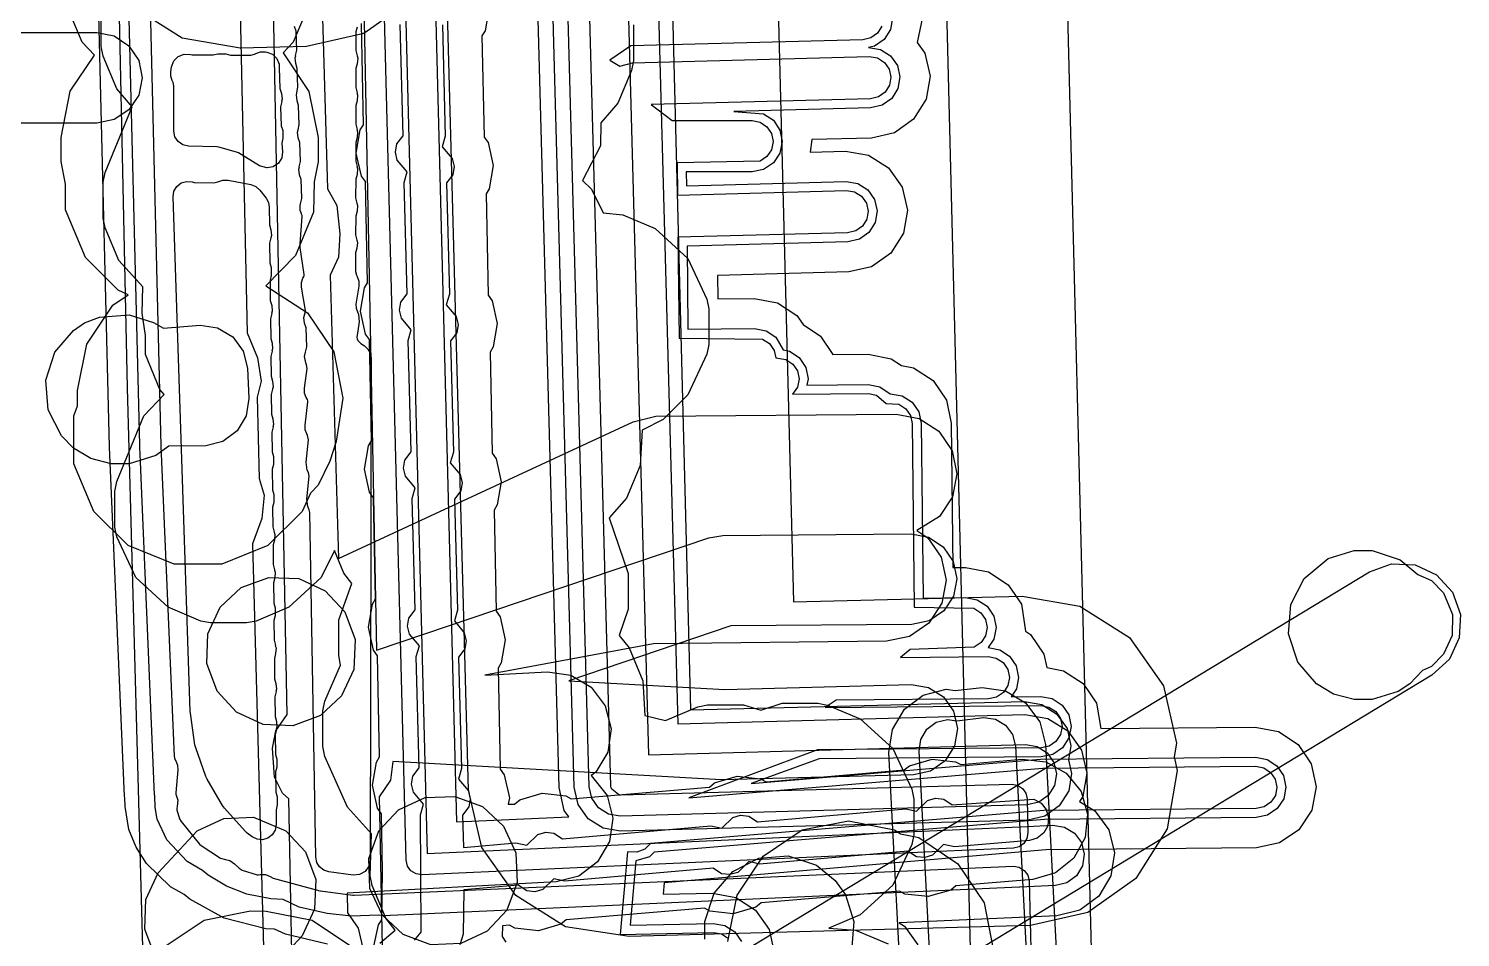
# Model space of a CAD drawing. Header units: metres. Extents: x 17722 to 17999, y 13535 to 15917.
# Drawn here: x 17807.21 to 17854.7, y 15322.92 to 15353.03 of the extents above; entities that cross this region are included whole.
import ezdxf

# ---------------------------------------------------------------- set-up
doc = ezdxf.new("R2010")
doc.units = ezdxf.units.M
doc.layers.add('AI_GREENING_EXCLUSIONS', color=1, linetype='Continuous')
doc.layers.add('AI_GREENING_LAWN', color=82, linetype='Continuous')

msp = doc.modelspace()

# ---------------------------------------------------------------- linework, layer by layer
at = {"layer": 'AI_GREENING_EXCLUSIONS'}
for points in [[(17846.455, 15514.793), (17847.112, 15475.226), (17846.972, 15474.458), (17846.581, 15473.835), (17845.908, 15473.358), (17845.19, 15473.195), (17839.663, 15472.978), (17840.458, 15401.539), (17843.063, 15298.501), (17845.054, 15183.374)], [(17840.715, 15202.784), (17839.063, 15298.423), (17836.459, 15401.452), (17835.641, 15474.878), (17835.785, 15475.645), (17836.172, 15476.258), (17836.855, 15476.739), (17837.563, 15476.898), (17843.08, 15477.115), (17842.49, 15512.663)], [(17819.375, 15405.712), (17820.067, 15378.766), (17820.282, 15374.219), (17820.625, 15362.475), (17820.658, 15355.876), (17821.404, 15326.739), (17825.131, 15326.907), (17824.981, 15327.12), (17824.808, 15327.881), (17822.765, 15402.677)], [(17817.124, 15322.687), (17815.732, 15323.019), (17815.37, 15323.188), (17815.084, 15323.199), (17813.697, 15323.552), (17812.561, 15324.177), (17812.377, 15324.333), (17811.925, 15324.591), (17811.121, 15325.368), (17810.784, 15325.903), (17810.538, 15326.486), (17810.416, 15327.257), (17810.404, 15327.531), (17810.395, 15327.591), (17809.9, 15339.163), (17809.9, 15339.163), (17809.9, 15339.163), (17809.216, 15366.928), (17808.998, 15374.452), (17808.893, 15380.065), (17808.337, 15402.656)], [(17827.365, 15400.352), (17829.17, 15330.456), (17840.248, 15330.73), (17840.825, 15330.63), (17841.319, 15330.317), (17841.656, 15329.838), (17841.785, 15329.267), (17841.704, 15328.802), (17841.808, 15328.345), (17841.71, 15327.768), (17841.398, 15327.272), (17840.92, 15326.934), (17840.35, 15326.804), (17826.848, 15326.436), (17826.271, 15326.534), (17825.776, 15326.846), (17825.437, 15327.323), (17825.307, 15327.894), (17823.275, 15402.33)], [(17825.791, 15401.76), (17827.779, 15328.962), (17840.281, 15329.303), (17840.666, 15329.238), (17840.666, 15329.238), (17840.996, 15329.03), (17841.222, 15328.712), (17841.308, 15328.331), (17841.243, 15327.946), (17841.035, 15327.616), (17840.716, 15327.391), (17840.336, 15327.304), (17826.834, 15326.935), (17826.449, 15327.001), (17826.119, 15327.209), (17825.894, 15327.527), (17825.807, 15327.908), (17823.765, 15402.705)], [(17826.818, 15400.788), (17828.751, 15329.989), (17840.254, 15330.303), (17841.023, 15330.172), (17841.684, 15329.756), (17842.135, 15329.119), (17842.308, 15328.358), (17842.177, 15327.589), (17842.068, 15327.416), (17842.578, 15327.108), (17843.041, 15326.479), (17843.227, 15325.721), (17843.11, 15324.95), (17842.706, 15324.282), (17842.077, 15323.82), (17841.319, 15323.633), (17836.089, 15323.397), (17836.26, 15323.287), (17836.261, 15323.287), (17836.261, 15323.287), (17836.261, 15323.287), (17836.703, 15322.663)], [(17816.292, 15304.874), (17815.847, 15327.507), (17815.63, 15327.698), (17815.371, 15328.222), (17815.308, 15329.182), (17815.41, 15329.758), (17815.792, 15330.297), (17815.298, 15355.477), (17814.83, 15356.023), (17814.545, 15356.856), (17814.604, 15357.742), (17814.83, 15358.283), (17815.227, 15358.758), (17814.788, 15377.352), (17814.57, 15377.541), (17814.309, 15378.065), (17814.242, 15379.024), (17814.343, 15379.601), (17814.723, 15380.141), (17814.281, 15398.865)], [(17830.954, 15396.95), (17832.579, 15334.041), (17840.162, 15334.229), (17842.084, 15333.896), (17843.732, 15332.852), (17844.856, 15331.257), (17845.284, 15329.354), (17845.204, 15328.893), (17845.307, 15328.44), (17844.979, 15326.517), (17843.939, 15324.866), (17842.347, 15323.738), (17840.445, 15323.306), (17827.131, 15322.942), (17825.02, 15323.265), (17823.369, 15324.304), (17822.241, 15325.896), (17821.809, 15327.799), (17821.037, 15356.061)], [(17811.479, 15305.243), (17810.498, 15341.132), (17809.793, 15373.457)], [(17811.479, 15305.243), (17810.498, 15341.132), (17809.793, 15373.457)], [(17813.796, 15373.4), (17814.46, 15342.956), (17814.802, 15342.12), (17814.922, 15341.349), (17814.793, 15340.816), (17814.863, 15338.123), (17815.028, 15337.571), (17814.949, 15336.795), (17814.641, 15335.96), (17815.429, 15307.162)], [(17813.796, 15373.4), (17814.46, 15342.956), (17814.802, 15342.12), (17814.922, 15341.349), (17814.793, 15340.816), (17814.863, 15338.123), (17815.028, 15337.571), (17814.949, 15336.795), (17814.641, 15335.96), (17815.429, 15307.162)], [(17819.658, 15355.863), (17820.43, 15325.695), (17832.378, 15326.233), (17840.332, 15326.592), (17840.332, 15326.592), (17841.184, 15326.63), (17841.57, 15326.571), (17841.904, 15326.369), (17842.135, 15326.055), (17842.228, 15325.676), (17842.169, 15325.29), (17841.968, 15324.957), (17841.653, 15324.725), (17841.274, 15324.632), (17840.087, 15324.58), (17840.071, 15324.578), (17818.977, 15323.627), (17818.82, 15323.651), (17817.925, 15323.612), (17817.114, 15323.703), (17816.188, 15323.921), (17815.653, 15324.172), (17815.242, 15324.187), (17814.451, 15324.349), (17813.776, 15324.609), (17813.166, 15324.973), (17812.985, 15325.126), (17812.478, 15325.428), (17811.796, 15326.147), (17811.477, 15326.832), (17811.416, 15327.218), (17811.399, 15327.604), (17811.394, 15327.634), (17810.921, 15338.674), (17810.9, 15339.168), (17810.9, 15339.178), (17810.899, 15339.187), (17810.898, 15339.238), (17810.211, 15367.064)], [(17818.297, 15355.542), (17818.751, 15332.436), (17829.777, 15336.155), (17830.243, 15336.233), (17836.485, 15336.29), (17837.06, 15336.181), (17837.55, 15335.86), (17837.879, 15335.376), (17837.999, 15334.803), (17837.89, 15334.228), (17837.569, 15333.739), (17837.085, 15333.409), (17836.512, 15333.29), (17830.509, 15333.236), (17825.136, 15331.423), (17830.303, 15331.134), (17836.481, 15331.297), (17837.058, 15331.198), (17837.553, 15330.886), (17837.891, 15330.408), (17838.02, 15329.837), (17837.921, 15329.26), (17837.609, 15328.765), (17837.131, 15328.428), (17836.561, 15328.298), (17830.197, 15328.135), (17819.297, 15328.746), (17819.222, 15328.126), (17818.846, 15327.568), (17819.323, 15303.318)], [(17816.592, 15354.036), (17815.988, 15352.591), (17815.653, 15352.236), (17816.51, 15350.955), (17816.814, 15349.424), (17816.814, 15348.618), (17816.683, 15347.959), (17816.667, 15346.957), (17816.063, 15345.512), (17815.077, 15344.506), (17816.467, 15343.62), (17817.335, 15342.323), (17817.639, 15340.792), (17817.418, 15339.351), (17817.206, 15338.696), (17816.813, 15337.906), (17816.564, 15337.639), (17816.292, 15337.026), (17815.148, 15335.903), (17813.626, 15335.283), (17812.042, 15335.283), (17810.52, 15335.903), (17809.376, 15337.026), (17808.713, 15338.612), (17808.713, 15340.196), (17808.837, 15340.532), (17808.837, 15341.045), (17809.141, 15342.576), (17810.009, 15343.873), (17810.517, 15344.213), (17810.184, 15344.368), (17810.184, 15344.368), (17809.104, 15345.448), (17808.441, 15347.034), (17808.441, 15347.877), (17808.292, 15348.627), (17808.292, 15349.429), (17808.596, 15350.96), (17809.398, 15352.159), (17808.986, 15352.591), (17808.382, 15354.036)], [(17819.927, 15354.004), (17818.334, 15352.877), (17816.432, 15352.445), (17814.233, 15352.386), (17812.31, 15352.716), (17810.659, 15353.756)], [(17818.863, 15322.722), (17819.372, 15323.156), (17819.064, 15323.548), (17818.611, 15324.632), (17818.546, 15324.954), (17818.582, 15326.351), (17817.793, 15327.232), (17817.037, 15328.913), (17816.972, 15329.236), (17816.972, 15330.423), (17817.037, 15330.746), (17817.563, 15331.937), (17817.499, 15332.254), (17817.499, 15333.441), (17817.931, 15334.642), (17817.67, 15334.989), (17817.359, 15335.733), (17816.918, 15334.841), (17815.845, 15333.854), (17814.761, 15333.4), (17814.439, 15333.335), (17813.251, 15333.335), (17812.929, 15333.4), (17811.846, 15333.854), (17810.772, 15334.841), (17810.141, 15336.188), (17810.076, 15336.511), (17810.076, 15337.698), (17810.141, 15338.02), (17811.039, 15340.204), (17811.707, 15340.907), (17811.564, 15341.071), (17811.094, 15342.236), (17811.094, 15342.865), (17810.978, 15343.608), (17810.998, 15344.472), (17810.206, 15345.35), (17809.752, 15346.434), (17809.687, 15346.756), (17809.687, 15347.944), (17809.752, 15348.266), (17810.647, 15350.444), (17810.137, 15351.039), (17809.684, 15352.122), (17809.619, 15352.445), (17809.619, 15353.632)], [(17816.96, 15353.393), (17817.128, 15347.723), (17817.437, 15347.172), (17817.535, 15346.238), (17817.494, 15345.459), (17817.212, 15344.869), (17817.49, 15335.476), (17827.26, 15340.004), (17828.019, 15340.188), (17835.983, 15340.261), (17836.75, 15340.116), (17837.403, 15339.688), (17837.842, 15339.043), (17838.001, 15338.279), (17837.856, 15337.512), (17837.428, 15336.86), (17836.679, 15336.399), (17837.043, 15336.161), (17837.484, 15335.518), (17837.645, 15334.754), (17837.502, 15333.987), (17837.076, 15333.333), (17836.432, 15332.892), (17835.669, 15332.731), (17827.941, 15332.642), (17822.348, 15331.606), (17824.427, 15331.719), (17825.199, 15331.608), (17825.871, 15331.211), (17826.339, 15330.586), (17826.532, 15329.83), (17826.422, 15329.058), (17826.024, 15328.386), (17825.876, 15328.275), (17826.402, 15327.616), (17826.595, 15326.86), (17826.485, 15326.088), (17826.087, 15325.416), (17825.462, 15324.948), (17824.707, 15324.755), (17817.783, 15324.379), (17817.79, 15323.723), (17818.148, 15323.215), (17818.319, 15322.453)], [(17822.491, 15353.734), (17822.359, 15352.965), (17822.25, 15352.794), (17822.323, 15349.441), (17822.453, 15349.257), (17822.625, 15348.496), (17822.492, 15347.727), (17822.384, 15347.555), (17822.457, 15344.202), (17822.586, 15344.018), (17822.758, 15343.257), (17822.625, 15342.488), (17822.517, 15342.317), (17822.59, 15338.964), (17822.72, 15338.78), (17822.892, 15338.018), (17822.759, 15337.249), (17822.65, 15337.078), (17822.723, 15333.725), (17822.853, 15333.541), (17823.025, 15332.78), (17822.892, 15332.011), (17822.784, 15331.839), (17822.857, 15328.486), (17822.987, 15328.302), (17823.158, 15327.541), (17823.121, 15327.327), (17823.327, 15327.332), (17823.503, 15327.473), (17824.252, 15327.692), (17825.028, 15327.607), (17825.206, 15327.509), (17829.792, 15327.898), (17829.968, 15328.039), (17830.717, 15328.258), (17831.493, 15328.173), (17831.671, 15328.075), (17836.256, 15328.464), (17836.431, 15328.605), (17837.18, 15328.823), (17837.956, 15328.738), (17838.134, 15328.641), (17840.172, 15328.819), (17840.947, 15328.734), (17841.631, 15328.359), (17842.12, 15327.75), (17842.338, 15327.001), (17842.253, 15326.226), (17841.878, 15325.541), (17841.27, 15325.053), (17840.52, 15324.835), (17837.972, 15324.624), (17837.797, 15324.483), (17837.048, 15324.264), (17836.272, 15324.349), (17836.094, 15324.447), (17831.508, 15324.058), (17831.332, 15323.917), (17830.583, 15323.699), (17829.807, 15323.784), (17829.63, 15323.881), (17825.044, 15323.492), (17824.869, 15323.351), (17824.12, 15323.133), (17823.344, 15323.218), (17823.166, 15323.315), (17822.932, 15323.295), (17822.915, 15322.938), (17823.038, 15322.75)], [(17835.864, 15353.393), (17835.798, 15353.009), (17835.59, 15352.679), (17835.271, 15352.453), (17835.073, 15352.408), (17835.473, 15352.343), (17835.803, 15352.135), (17836.028, 15351.816), (17836.114, 15351.436), (17836.048, 15351.051), (17835.84, 15350.721), (17835.521, 15350.496), (17835.141, 15350.41), (17830.601, 15350.289), (17831.591, 15350.213), (17831.915, 15349.997), (17832.132, 15349.672), (17832.208, 15349.289), (17832.132, 15348.907), (17831.915, 15348.582), (17831.591, 15348.366), (17831.208, 15348.289), (17829.024, 15348.289), (17829.029, 15347.829), (17834.334, 15347.97), (17834.718, 15347.904), (17835.048, 15347.695), (17835.273, 15347.377), (17835.36, 15346.996), (17835.294, 15346.612), (17835.086, 15346.282), (17834.767, 15346.056), (17834.386, 15345.97), (17829.052, 15345.829), (17829.083, 15343.075), (17831.289, 15343.095), (17831.672, 15343.022), (17831.999, 15342.808), (17832.238, 15342.389), (17832.449, 15342.347), (17832.774, 15342.13), (17832.99, 15341.806), (17833.067, 15341.423), (17833.026, 15341.221), (17835.064, 15341.24), (17835.447, 15341.167), (17835.787, 15340.933), (17836.188, 15340.865), (17836.515, 15340.652), (17836.735, 15340.33), (17836.816, 15339.948), (17836.881, 15334.163), (17838.293, 15334.175), (17838.676, 15334.103), (17839.003, 15333.889), (17839.223, 15333.566), (17839.302, 15333.184), (17839.229, 15332.801), (17839.045, 15332.52), (17839.421, 15332.448), (17839.747, 15332.234), (17839.967, 15331.912), (17840.046, 15331.53), (17839.974, 15331.147), (17839.806, 15330.891), (17840.78, 15330.9), (17841.164, 15330.827), (17841.49, 15330.613), (17841.71, 15330.291), (17841.789, 15329.909), (17841.717, 15329.525), (17841.503, 15329.199), (17841.18, 15328.979), (17840.798, 15328.9), (17833.432, 15328.833), (17831.184, 15328.012), (17840.772, 15328.817), (17847.907, 15328.884), (17848.291, 15328.811), (17848.617, 15328.597), (17848.837, 15328.275), (17848.916, 15327.893), (17848.844, 15327.51), (17848.63, 15327.183), (17848.307, 15326.963), (17847.925, 15326.884), (17840.903, 15326.821), (17827.964, 15325.734), (17827.808, 15325.585), (17827.354, 15325.446), (17827.167, 15323.318), (17829.919, 15323.375), (17830.303, 15323.307), (17830.632, 15323.097), (17830.855, 15322.777)], [(17836.864, 15353.42), (17836.688, 15352.581), (17836.941, 15352.223), (17837.114, 15351.462), (17836.982, 15350.693), (17836.565, 15350.033), (17835.928, 15349.582), (17835.167, 15349.41), (17833.194, 15349.358), (17833.138, 15348.938), (17834.307, 15348.969), (17835.076, 15348.837), (17835.736, 15348.421), (17836.187, 15347.784), (17836.359, 15347.023), (17836.227, 15346.254), (17835.811, 15345.594), (17835.174, 15345.143), (17834.413, 15344.971), (17830.063, 15344.856), (17830.072, 15344.084), (17831.28, 15344.095), (17832.047, 15343.949), (17832.699, 15343.522), (17832.902, 15343.224), (17833.481, 15342.837), (17833.887, 15342.229), (17835.055, 15342.24), (17835.822, 15342.094), (17836.17, 15341.867), (17836.56, 15341.793), (17837.214, 15341.367), (17837.655, 15340.723), (17837.816, 15339.96), (17837.87, 15335.172), (17838.284, 15335.175), (17839.051, 15335.03), (17839.704, 15334.602), (17840.143, 15333.957), (17840.277, 15333.06), (17840.448, 15332.948), (17840.887, 15332.303), (17840.98, 15331.86), (17841.538, 15331.754), (17842.191, 15331.327), (17842.63, 15330.682), (17842.774, 15329.838), (17847.898, 15329.884), (17848.665, 15329.738), (17849.318, 15329.311), (17849.757, 15328.666), (17849.916, 15327.902), (17849.771, 15327.135), (17849.343, 15326.482), (17848.698, 15326.043), (17847.934, 15325.884), (17840.949, 15325.821), (17828.294, 15324.722), (17828.261, 15324.341), (17829.898, 15324.375), (17830.667, 15324.238), (17831.324, 15323.818), (17831.771, 15323.178), (17831.939, 15322.416)], [(17818.657, 15322.568), (17818.819, 15323.331), (17818.934, 15323.499), (17818.954, 15325.116), (17818.918, 15327.01), (17818.788, 15327.194), (17818.616, 15327.956), (17818.749, 15328.725), (17818.857, 15328.896), (17818.784, 15332.249), (17818.655, 15332.433), (17818.483, 15333.194), (17818.616, 15333.963), (17818.724, 15334.135), (17818.651, 15337.488), (17818.521, 15337.672), (17818.349, 15338.433), (17818.482, 15339.202), (17818.591, 15339.373), (17818.518, 15342.726), (17818.388, 15342.91), (17818.216, 15343.672), (17818.349, 15344.441), (17818.457, 15344.612), (17818.384, 15347.965), (17818.254, 15348.149), (17818.083, 15348.91), (17818.215, 15349.679), (17818.324, 15349.851), (17818.251, 15353.204)], [(17820.014, 15322.819), (17820.229, 15323.084), (17820.207, 15326.981), (17820.307, 15327.335), (17819.976, 15327.722), (17819.916, 15327.989), (17819.962, 15328.258), (17820.167, 15328.53), (17820.073, 15332.219), (17820.173, 15332.573), (17819.843, 15332.961), (17819.782, 15333.227), (17819.829, 15333.496), (17820.034, 15333.769), (17819.94, 15337.458), (17820.04, 15337.812), (17819.709, 15338.2), (17819.649, 15338.466), (17819.696, 15338.735), (17819.9, 15339.008), (17819.806, 15342.697), (17819.906, 15343.051), (17819.576, 15343.438), (17819.516, 15343.705), (17819.562, 15343.974), (17819.767, 15344.246), (17819.673, 15347.935), (17819.773, 15348.289), (17819.442, 15348.677), (17819.382, 15348.943), (17819.429, 15349.212), (17819.634, 15349.485), (17819.54, 15353.174)], [(17820.94, 15353.16), (17821.034, 15349.471), (17820.934, 15349.117), (17821.265, 15348.729), (17821.325, 15348.463), (17821.279, 15348.194), (17821.074, 15347.921), (17821.168, 15344.232), (17821.068, 15343.878), (17821.398, 15343.49), (17821.459, 15343.224), (17821.412, 15342.955), (17821.207, 15342.682), (17821.301, 15338.993), (17821.201, 15338.639), (17821.532, 15338.252), (17821.592, 15337.985), (17821.545, 15337.716), (17821.341, 15337.444), (17821.435, 15333.755), (17821.335, 15333.401), (17821.665, 15333.013), (17821.725, 15332.747), (17821.679, 15332.478), (17821.474, 15332.205), (17821.568, 15328.516), (17821.468, 15328.162), (17821.799, 15327.774), (17821.859, 15327.508), (17821.812, 15327.239), (17821.607, 15326.966), (17821.635, 15325.891), (17823.378, 15326.044), (17823.737, 15325.966), (17824.104, 15326.32), (17824.366, 15326.397), (17824.637, 15326.367), (17824.922, 15326.179), (17829.842, 15326.61), (17830.201, 15326.532), (17830.568, 15326.886), (17830.83, 15326.963), (17831.102, 15326.933), (17831.386, 15326.745), (17836.306, 15327.176), (17836.665, 15327.098), (17837.032, 15327.452), (17837.294, 15327.528), (17837.565, 15327.499), (17837.85, 15327.311), (17840.556, 15327.494), (17840.796, 15327.363), (17840.967, 15327.15), (17841.043, 15326.888), (17841.014, 15326.616), (17840.882, 15326.377), (17840.669, 15326.206), (17840.407, 15326.13), (17837.922, 15325.912), (17837.563, 15325.99), (17837.196, 15325.636), (17836.934, 15325.559), (17836.663, 15325.589), (17836.378, 15325.777), (17831.458, 15325.346), (17831.099, 15325.424), (17830.732, 15325.07), (17830.47, 15324.994), (17830.198, 15325.024), (17829.914, 15325.211), (17824.994, 15324.78), (17824.635, 15324.858), (17824.268, 15324.504), (17824.006, 15324.428), (17823.735, 15324.457), (17823.45, 15324.645), (17821.646, 15324.487), (17821.628, 15323.017), (17821.515, 15322.667)], [(17827.273, 15353.159), (17827.273, 15351.971), (17827.208, 15351.649), (17826.755, 15350.565), (17826.192, 15349.917), (17826.177, 15349.147), (17825.584, 15347.997), (17825.885, 15347.711), (17826.269, 15346.926), (17826.917, 15346.861), (17828, 15346.408), (17829.074, 15345.42), (17829.705, 15344.073), (17829.77, 15343.751), (17829.77, 15342.564), (17829.705, 15342.241), (17829.074, 15340.894), (17828.264, 15340.084), (17827.562, 15339.723), (17827.497, 15338.56), (17827.044, 15337.477), (17826.471, 15336.818), (17827.097, 15334.976), (17827.097, 15333.788), (17826.805, 15332.923), (17827.135, 15332.507), (17827.588, 15331.423), (17827.653, 15330.271), (17828.334, 15330.106), (17829.413, 15330.557), (17829.735, 15330.622), (17830.922, 15330.622), (17831.5, 15330.45), (17832.206, 15330.676), (17833.393, 15330.676), (17833.716, 15330.611), (17834.799, 15330.157), (17835.873, 15329.17), (17836.503, 15327.823), (17836.569, 15327.5), (17836.569, 15326.313), (17836.503, 15325.991), (17835.873, 15324.644), (17834.799, 15323.656), (17833.759, 15323.221), (17834.641, 15323.156), (17835.724, 15322.703)], [(17835.518, 15353.116), (17835.372, 15352.885), (17835.149, 15352.727), (17834.883, 15352.667), (17827.19, 15352.464), (17826.489, 15351.989), (17826.819, 15351.792), (17827.248, 15351.901), (17835.096, 15352.109), (17835.365, 15352.063), (17835.596, 15351.917), (17835.754, 15351.694), (17835.814, 15351.428), (17835.768, 15351.158), (17835.622, 15350.927), (17835.399, 15350.77), (17835.133, 15350.709), (17827.867, 15350.517), (17828.562, 15349.989), (17831.208, 15349.989), (17831.476, 15349.936), (17831.703, 15349.784), (17831.855, 15349.557), (17831.908, 15349.289), (17831.855, 15349.022), (17831.703, 15348.795), (17831.476, 15348.643), (17828.721, 15348.589), (17828.733, 15347.521), (17834.341, 15347.67), (17834.611, 15347.623), (17834.842, 15347.478), (17834.999, 15347.255), (17835.06, 15346.988), (17835.014, 15346.719), (17834.868, 15346.488), (17834.645, 15346.33), (17834.378, 15346.27), (17828.748, 15346.121), (17828.786, 15342.772), (17831.56, 15342.744), (17831.788, 15342.594), (17831.942, 15342.368), (17831.993, 15342.123), (17832.334, 15342.07), (17832.562, 15341.918), (17832.713, 15341.691), (17832.767, 15341.423), (17832.713, 15341.155), (17832.545, 15340.917), (17835.067, 15340.94), (17835.335, 15340.889), (17835.655, 15340.605), (17836.076, 15340.587), (17836.305, 15340.438), (17836.46, 15340.212), (17836.516, 15339.945), (17836.585, 15333.86), (17838.564, 15333.824), (17838.793, 15333.675), (17838.946, 15333.449), (17839.002, 15333.182), (17838.951, 15332.913), (17838.802, 15332.685), (17838.576, 15332.531), (17836.449, 15332.459), (17836.133, 15332.195), (17839.04, 15332.221), (17839.309, 15332.17), (17839.537, 15332.02), (17839.691, 15331.795), (17839.746, 15331.527), (17839.696, 15331.259), (17839.546, 15331.031), (17839.32, 15330.877), (17839.053, 15330.821), (17833.995, 15330.775), (17833.633, 15330.535), (17840.783, 15330.6), (17841.051, 15330.549), (17841.28, 15330.399), (17841.434, 15330.173), (17841.489, 15329.906), (17841.438, 15329.638), (17841.289, 15329.409), (17841.063, 15329.255), (17840.796, 15329.2), (17833.377, 15329.133), (17829.114, 15327.537), (17840.85, 15328.52), (17847.91, 15328.584), (17848.178, 15328.533), (17848.407, 15328.383), (17848.561, 15328.158), (17848.616, 15327.89), (17848.565, 15327.622), (17848.416, 15327.393), (17848.19, 15327.24), (17847.923, 15327.184), (17840.889, 15327.12), (17827.843, 15326.025), (17827.647, 15325.838), (17827.392, 15325.739), (17827.08, 15325.754), (17826.839, 15323.011), (17829.925, 15323.075), (17830.194, 15323.027), (17830.424, 15322.88)], [(17804.173, 15352.907), (17809.481, 15352.907), (17810.055, 15352.792), (17810.542, 15352.467), (17810.867, 15351.981), (17810.981, 15351.407), (17810.867, 15350.833), (17810.542, 15350.346), (17810.055, 15350.021), (17809.481, 15349.907), (17802.757, 15349.907)], [(17831.183, 15322.611), (17851.688, 15335.028), (17852.422, 15335.294), (17853.201, 15335.26), (17853.908, 15334.929), (17854.435, 15334.353), (17854.701, 15333.62), (17854.666, 15332.84), (17854.336, 15332.133), (17853.76, 15331.607), (17838.522, 15322.379)], [(17831.183, 15322.611), (17851.688, 15335.028), (17852.422, 15335.294), (17853.201, 15335.26), (17853.908, 15334.929), (17854.435, 15334.353), (17854.701, 15333.62), (17854.666, 15332.84), (17854.336, 15332.133), (17853.76, 15331.607), (17838.522, 15322.379)], [(17830.406, 15322.779), (17830.71, 15324.31), (17831.578, 15325.607), (17832.875, 15326.475), (17832.875, 15326.475), (17834.406, 15326.779), (17835.937, 15326.475), (17836.136, 15326.341), (17836.739, 15326.222), (17838.036, 15325.354), (17838.904, 15324.057), (17839.208, 15322.526)], [(17829.644, 15322.851), (17829.644, 15323.445), (17829.949, 15324.376), (17830.568, 15325.099), (17830.568, 15325.099), (17831.428, 15325.54), (17832.411, 15325.618), (17833.342, 15325.313), (17833.965, 15324.797), (17834.313, 15324.326), (17834.584, 15323.445), (17834.506, 15322.462)]]:
    msp.add_lwpolyline(points, dxfattribs=at)
for points in [[(17814.519, 15340.781), (17814.432, 15340.202), (17814.13, 15339.701), (17813.659, 15339.353), (17813.091, 15339.212), (17811.865, 15339.2), (17811.428, 15338.882), (17810.547, 15338.611), (17809.953, 15338.611), (17809.282, 15338.782), (17808.704, 15339.131), (17808.299, 15339.536), (17807.858, 15340.395), (17807.78, 15341.378), (17808.085, 15342.309), (17808.704, 15343.032), (17809.072, 15343.281), (17809.564, 15343.473), (17810.547, 15343.552), (17811.357, 15343.297), (17811.685, 15343.107), (17812.904, 15343.208), (17813.482, 15343.121), (17813.984, 15342.819), (17814.331, 15342.348), (17814.472, 15341.78), (17814.519, 15340.781)], [(17854.145, 15332.302), (17853.739, 15331.897), (17853.449, 15331.755), (17853.021, 15331.316), (17852.639, 15331.06), (17851.772, 15330.797), (17851.178, 15330.797), (17850.493, 15330.974), (17849.929, 15331.316), (17849.31, 15332.039), (17849.005, 15332.97), (17849.083, 15333.953), (17849.524, 15334.813), (17850.311, 15335.474), (17851.178, 15335.737), (17851.772, 15335.737), (17852.703, 15335.432), (17853.294, 15334.945), (17853.739, 15334.738), (17854.145, 15334.333), (17854.444, 15333.614), (17854.425, 15332.923), (17854.145, 15332.302)], [(17817.7, 15333.7), (17818.041, 15332.783), (17818.002, 15331.797), (17817.593, 15330.915), (17816.894, 15330.268), (17815.977, 15329.927), (17814.991, 15329.966), (17814.109, 15330.375), (17813.462, 15331.074), (17813.121, 15331.991), (17813.16, 15332.977), (17813.569, 15333.859), (17814.268, 15334.506), (17815.185, 15334.847), (17816.171, 15334.808), (17817.053, 15334.399), (17817.7, 15333.7)], [(17837.642, 15331.138), (17837.945, 15331.094), (17838.84, 15331.201), (17839.613, 15331.089), (17840.283, 15330.69), (17840.75, 15330.064), (17840.942, 15329.308), (17842.546, 15298.55), (17842.434, 15297.778), (17842.035, 15297.107), (17841.41, 15296.64), (17840.653, 15296.448), (17839.751, 15296.461), (17839.455, 15296.386), (17838.682, 15296.498), (17838.012, 15296.897), (17837.545, 15297.523), (17837.353, 15298.279), (17835.749, 15329.037), (17835.861, 15329.809), (17836.26, 15330.48), (17836.886, 15330.947), (17837.642, 15331.138)], [(17837.694, 15330.14), (17837.997, 15330.096), (17838.892, 15330.202), (17839.279, 15330.146), (17839.614, 15329.947), (17839.847, 15329.634), (17839.943, 15329.256), (17841.548, 15298.498), (17841.491, 15298.112), (17841.292, 15297.776), (17840.979, 15297.543), (17840.002, 15297.416), (17839.017, 15297.441), (17838.681, 15297.64), (17838.448, 15297.953), (17838.352, 15298.331), (17836.747, 15329.089), (17836.804, 15329.475), (17837.003, 15329.81), (17837.316, 15330.044), (17837.694, 15330.14)], [(17822.966, 15326.601), (17823.375, 15325.719), (17823.414, 15324.733), (17823.073, 15323.816), (17822.426, 15323.117), (17821.544, 15322.708), (17820.558, 15322.669), (17819.641, 15323.01), (17818.942, 15323.657), (17818.533, 15324.539), (17818.494, 15325.525), (17818.835, 15326.442), (17819.482, 15327.141), (17820.364, 15327.55), (17821.35, 15327.589), (17822.267, 15327.248), (17822.966, 15326.601)], [(17815.747, 15326.45), (17816.394, 15325.751), (17816.735, 15324.834), (17816.696, 15323.848), (17816.287, 15322.966), (17814.997, 15321.573), (17814.115, 15321.164), (17813.129, 15321.125), (17812.053, 15321.573), (17811.406, 15322.272), (17811.065, 15323.189), (17811.104, 15324.175), (17811.513, 15325.057), (17812.803, 15326.45), (17813.685, 15326.859), (17814.671, 15326.898), (17815.747, 15326.45)], [(17813.038, 15323.488), (17814.568, 15323.793), (17815.09, 15323.788), (17816.621, 15323.483), (17817.919, 15322.616), (17818.786, 15321.318), (17819.09, 15319.788), (17819.09, 15318.982), (17818.959, 15318.322), (17818.943, 15317.32), (17818.339, 15315.876), (17817.152, 15314.689), (17815.63, 15314.069), (17813.969, 15314.084), (17812.461, 15314.731), (17811.337, 15315.876), (17810.733, 15317.32), (17810.717, 15318.241), (17810.568, 15318.991), (17810.568, 15319.793), (17810.873, 15321.323), (17811.74, 15322.621), (17813.038, 15323.488)]]:
    msp.add_lwpolyline(points, close=True, dxfattribs=at)
at = {"layer": 'AI_GREENING_LAWN'}
for points in [[(17810.021, 15404.178), (17811.599, 15339.206), (17811.599, 15339.201), (17812.036, 15328.924), (17812.067, 15328.813), (17812.096, 15328.762), (17812.149, 15328.623), (17812.158, 15328.473), (17812.092, 15327.703), (17812.094, 15327.666), (17812.123, 15327.594), (17812.116, 15327.591), (17812.161, 15327.46), (17812.144, 15327.255), (17812.125, 15327.189), (17812.129, 15327.143), (17812.222, 15326.842), (17812.268, 15326.757), (17812.885, 15326.009), (17812.94, 15325.959), (17813.578, 15325.539), (17813.743, 15325.49), (17813.886, 15325.462), (17814.047, 15325.355), (17814.199, 15325.205), (17814.298, 15325.146), (17814.795, 15324.988), (17814.833, 15324.983), (17814.899, 15324.994), (17815.069, 15324.993), (17815.228, 15324.936), (17815.324, 15324.881), (17816.868, 15324.462), (17816.9, 15324.455), (17817.964, 15324.312), (17818.008, 15324.31), (17839.876, 15325.27), (17840.071, 15325.24), (17840.239, 15325.136), (17840.354, 15324.976), (17840.397, 15324.784), (17840.568, 15318.047)], [(17824.466, 15402.675), (17826.513, 15327.924), (17826.525, 15327.874), (17826.558, 15327.835), (17826.781, 15327.662), (17826.817, 15327.642), (17826.858, 15327.636), (17839.815, 15327.99), (17840.008, 15327.957), (17840.173, 15327.853), (17840.286, 15327.694), (17840.329, 15327.503), (17840.357, 15326.383), (17840.325, 15326.193), (17840.223, 15326.029), (17840.067, 15325.916), (17839.88, 15325.87), (17820.258, 15324.986), (17820.063, 15325.016), (17819.895, 15325.12), (17819.78, 15325.28), (17819.736, 15325.473), (17818.863, 15359.46)], [(17818.114, 15353.089), (17818.07, 15352.93), (17818.068, 15352.31), (17818.112, 15352.132), (17818.106, 15352.131), (17818.128, 15352.057), (17818.113, 15351.868), (17818.068, 15351.709), (17818.066, 15351.088), (17818.11, 15350.911), (17818.104, 15350.909), (17818.127, 15350.836), (17818.111, 15350.647), (17818.066, 15350.488), (17818.064, 15349.867), (17818.109, 15349.69), (17818.102, 15349.688), (17818.125, 15349.615), (17818.109, 15349.425), (17818.065, 15349.266), (17818.063, 15348.646), (17818.107, 15348.469), (17818.101, 15348.467), (17818.123, 15348.394), (17818.108, 15348.204), (17818.063, 15348.045), (17818.061, 15347.425), (17818.105, 15347.247), (17818.099, 15347.246), (17818.122, 15347.172), (17818.106, 15346.983), (17818.062, 15346.824), (17818.06, 15346.203), (17818.104, 15346.026), (17818.097, 15346.024), (17818.12, 15345.951), (17818.105, 15345.762), (17818.06, 15345.603), (17818.058, 15344.982), (17818.087, 15344.865), (17818.112, 15344.819), (17818.164, 15344.665), (17818.165, 15344.503), (17818.067, 15343.899), (17818.079, 15343.775), (17818.156, 15343.564), (17818.182, 15343.318), (17818.105, 15342.8), (17818.109, 15342.748), (17818.136, 15342.702), (17818.234, 15342.6), (17818.349, 15342.524), (17818.47, 15342.412), (17818.548, 15342.267), (17818.575, 15342.105), (17818.546, 15325.476), (17818.501, 15325.27), (17818.376, 15325.101), (17818.192, 15324.999), (17817.982, 15324.981), (17817.172, 15325.085), (17817.003, 15325.138), (17816.864, 15325.247), (17816.771, 15325.398), (17816.736, 15325.572), (17816.542, 15336.999), (17816.523, 15337.088), (17816.477, 15337.201), (17816.442, 15337.437), (17816.514, 15338.199), (17816.492, 15338.325), (17816.457, 15338.401), (17816.414, 15338.663), (17816.492, 15339.411), (17816.466, 15339.549), (17816.439, 15339.602), (17816.391, 15339.742), (17816.386, 15339.889), (17816.475, 15340.665), (17816.473, 15340.703), (17816.46, 15340.738), (17816.422, 15340.806), (17816.367, 15340.957), (17816.363, 15341.117), (17816.451, 15341.766), (17816.433, 15341.895), (17816.405, 15341.963), (17816.365, 15342.173), (17816.4, 15342.316), (17816.438, 15342.491), (17816.415, 15343.115), (17816.366, 15343.273), (17816.344, 15343.46), (17816.376, 15343.58), (17816.37, 15343.582), (17816.393, 15343.654), (17816.392, 15343.691), (17816.268, 15344.463), (17816.267, 15344.616), (17816.312, 15344.762), (17816.34, 15344.819), (17816.351, 15344.853), (17816.351, 15344.89), (17816.22, 15345.786), (17816.216, 15345.898), (17816.288, 15346.803), (17816.285, 15346.839), (17816.258, 15346.909), (17816.262, 15346.91), (17816.225, 15347.007), (17816.22, 15347.17), (17816.236, 15347.223), (17816.233, 15347.224), (17816.272, 15347.403), (17816.249, 15348.031), (17816.2, 15348.189), (17816.178, 15348.378), (17816.198, 15348.452), (17816.192, 15348.453), (17816.23, 15348.632), (17816.208, 15349.261), (17816.158, 15349.418), (17816.136, 15349.607), (17816.157, 15349.681), (17816.15, 15349.682), (17816.189, 15349.861), (17816.166, 15350.49), (17816.117, 15350.647), (17816.095, 15350.836), (17816.115, 15350.91), (17816.109, 15350.912), (17816.147, 15351.09), (17816.125, 15351.719), (17816.075, 15351.877), (17816.053, 15352.065), (17816.074, 15352.139), (17816.067, 15352.141), (17816.106, 15352.319), (17816.083, 15352.948), (17816.035, 15353.101)]]:
    msp.add_lwpolyline(points, dxfattribs=at)
for points in [[(17813.912, 15352.161), (17814.586, 15352.159), (17814.703, 15352.188), (17814.748, 15352.212), (17814.903, 15352.265), (17815.066, 15352.265), (17815.117, 15352.257), (17815.304, 15352.185), (17815.448, 15352.045), (17815.526, 15351.859), (17815.524, 15351.737), (17815.525, 15351.737), (17815.55, 15351.046), (17815.599, 15350.889), (17815.621, 15350.7), (17815.601, 15350.626), (17815.607, 15350.625), (17815.569, 15350.446), (17815.591, 15349.817), (17815.64, 15349.663), (17815.651, 15349.405), (17815.614, 15349.235), (17815.635, 15348.957), (17815.607, 15348.751), (17815.498, 15348.574), (17815.326, 15348.457), (17815.121, 15348.42), (17815.113, 15348.42), (17814.869, 15348.492), (17814.17, 15348.916), (17814.111, 15348.942), (17813.522, 15349.112), (17813.458, 15349.122), (17812.518, 15349.141), (17812.33, 15349.182), (17812.171, 15349.291), (17812.065, 15349.452), (17812.028, 15349.642), (17812.031, 15351.137), (17812.006, 15351.246), (17811.975, 15351.311), (17811.93, 15351.456), (17811.93, 15351.607), (17811.956, 15351.773), (17812.031, 15351.968), (17812.179, 15352.116), (17812.375, 15352.19), (17812.584, 15352.177), (17812.638, 15352.162), (17813.335, 15352.162), (17813.489, 15352.205), (17813.758, 15352.204), (17813.912, 15352.161)], [(17813.49, 15347.959), (17813.657, 15348.018), (17813.835, 15348.015), (17814.587, 15347.865), (17814.751, 15347.801), (17814.882, 15347.684), (17815.09, 15347.42), (17815.169, 15347.276), (17815.197, 15347.115), (17815.202, 15346.527), (17815.248, 15346.367), (17815.266, 15346.178), (17815.244, 15346.105), (17815.25, 15346.103), (17815.207, 15345.926), (17815.216, 15345.273), (17815.261, 15345.119), (17815.264, 15344.851), (17815.223, 15344.696), (17815.23, 15344.02), (17815.276, 15343.86), (17815.294, 15343.671), (17815.272, 15343.598), (17815.278, 15343.596), (17815.236, 15343.419), (17815.244, 15342.766), (17815.29, 15342.607), (17815.308, 15342.418), (17815.286, 15342.344), (17815.292, 15342.343), (17815.25, 15342.165), (17815.258, 15341.512), (17815.305, 15341.354), (17815.322, 15341.165), (17815.3, 15341.091), (17815.306, 15341.089), (17815.264, 15340.912), (17815.273, 15340.259), (17815.319, 15340.1), (17815.336, 15339.911), (17815.314, 15339.838), (17815.321, 15339.836), (17815.278, 15339.658), (17815.287, 15339.006), (17815.331, 15338.852), (17815.335, 15338.584), (17815.293, 15338.428), (17815.301, 15337.752), (17815.346, 15337.598), (17815.349, 15337.33), (17815.307, 15337.175), (17815.313, 15336.522), (17815.36, 15336.346), (17815.354, 15336.344), (17815.377, 15336.271), (17815.364, 15336.081), (17815.321, 15335.922), (17815.328, 15335.269), (17815.374, 15335.092), (17815.368, 15335.09), (17815.391, 15335.018), (17815.378, 15334.828), (17815.336, 15334.668), (17815.343, 15333.992), (17815.388, 15333.838), (17815.391, 15333.569), (17815.35, 15333.415), (17815.356, 15332.762), (17815.402, 15332.585), (17815.396, 15332.583), (17815.42, 15332.511), (17815.407, 15332.321), (17815.364, 15332.161), (17815.372, 15331.485), (17815.418, 15331.326), (17815.435, 15331.137), (17815.413, 15331.063), (17815.419, 15331.062), (17815.377, 15330.884), (17815.386, 15330.231), (17815.432, 15330.073), (17815.449, 15329.883), (17815.427, 15329.81), (17815.434, 15329.808), (17815.391, 15329.631), (17815.4, 15328.978), (17815.445, 15328.824), (17815.448, 15328.556), (17815.406, 15328.401), (17815.414, 15327.725), (17815.459, 15327.57), (17815.462, 15327.302), (17815.42, 15327.147), (17815.425, 15326.654), (17815.393, 15326.473), (17815.297, 15326.316), (17815.151, 15326.204), (17814.974, 15326.152), (17814.791, 15326.168), (17814.625, 15326.249), (17814.464, 15326.37), (17814.391, 15326.437), (17813.707, 15327.2), (17813.649, 15327.28), (17813.133, 15328.153), (17813.091, 15328.242), (17812.755, 15329.199), (17812.731, 15329.295), (17812.581, 15330.347), (17812.577, 15330.4), (17812.004, 15347.46), (17812.033, 15347.644), (17812.126, 15347.805), (17812.273, 15347.92), (17812.451, 15347.974), (17812.636, 15347.959), (17812.708, 15347.939), (17813.36, 15347.925), (17813.487, 15347.958), (17813.49, 15347.959)]]:
    msp.add_lwpolyline(points, close=True, dxfattribs=at)

doc.saveas('drawing.dxf')
